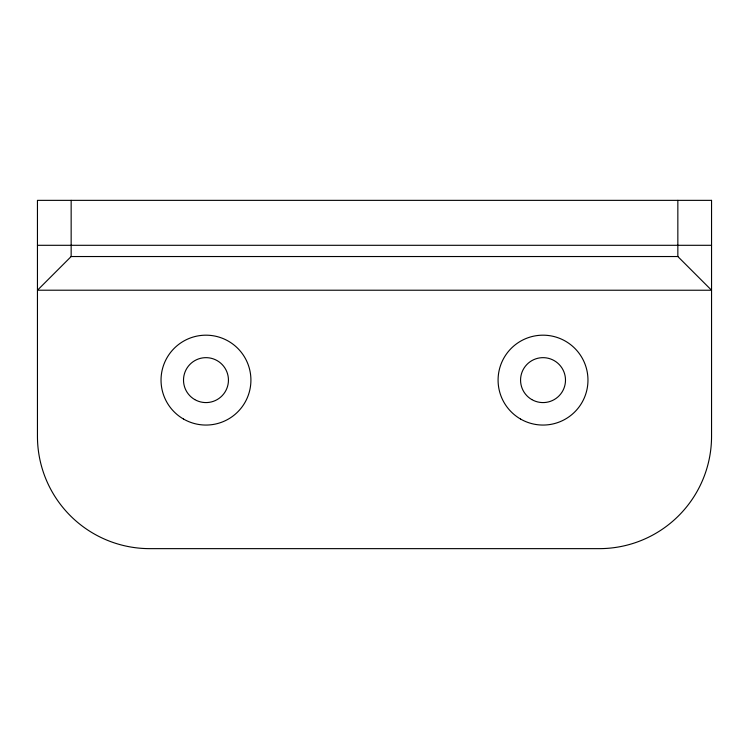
<?xml version="1.0" encoding="UTF-8"?>
<svg xmlns="http://www.w3.org/2000/svg" width="749" height="749" viewBox="0 0 749 749"><rect width="100%" height="100%" fill="white"/><g stroke="black" fill="none" stroke-linecap="round" stroke-linejoin="round"><path stroke-width="1.12" d="M71.155 256.533L37.478 290.209L711.55 290.238L677.845 256.533L71.155 256.533L71.155 200.358M37.45 245.298L711.55 245.298M677.845 200.358L677.845 256.533M711.55 200.358L37.45 200.358L37.45 436.293A112.35 112.35 0 0 0 149.8 548.643L599.2 548.643A112.35 112.35 0 0 0 711.55 436.293L711.55 200.358M194.74 399.573A22.47 22.47 0 0 0 228.445 380.118A22.47 22.47 0 0 0 194.74 360.662A22.47 22.47 0 0 0 194.74 399.573M183.505 419.037A44.94 44.94 0 0 0 250.915 380.118A44.94 44.94 0 0 0 183.505 341.198A44.94 44.94 0 0 0 183.505 419.037M531.79 399.573A22.47 22.47 0 0 0 565.495 380.118A22.47 22.47 0 0 0 531.79 360.662A22.47 22.47 0 0 0 531.79 399.573M520.555 419.037A44.94 44.94 0 0 0 587.965 380.118A44.94 44.94 0 0 0 520.555 341.198A44.94 44.94 0 0 0 520.555 419.037"/></g></svg>
